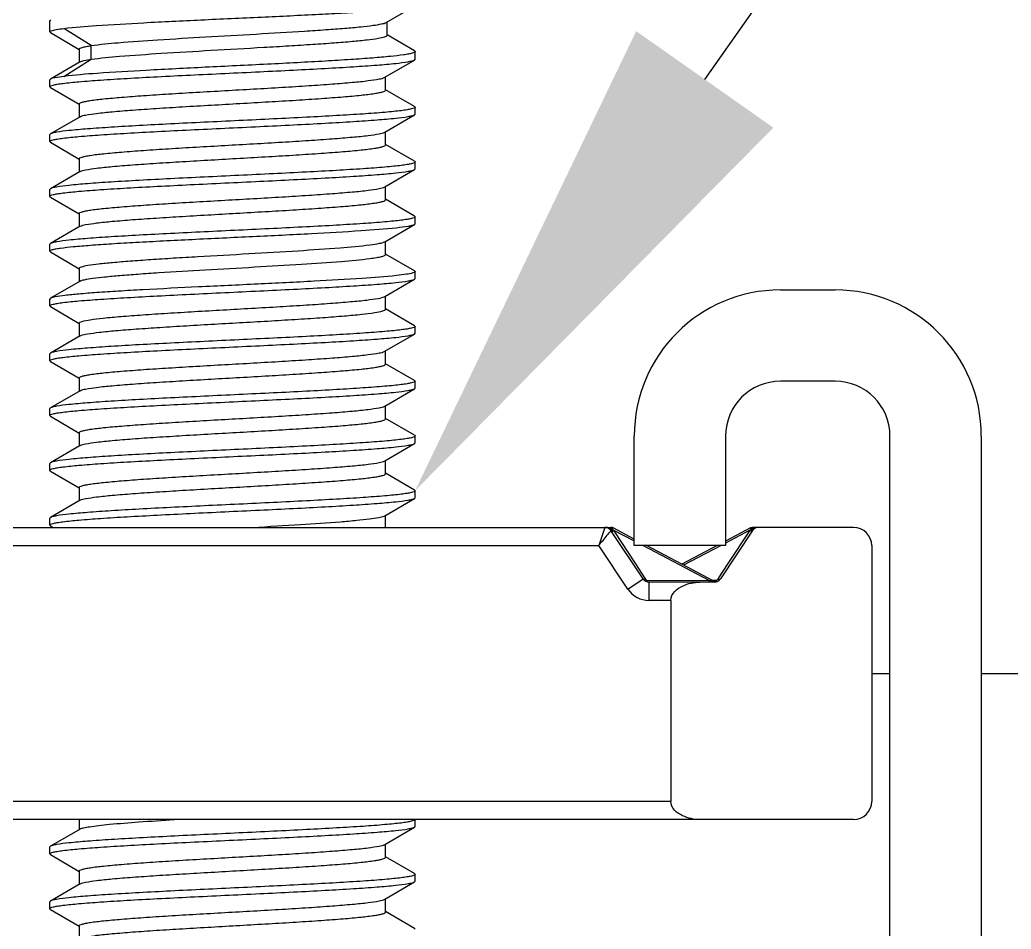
# Model space of a CAD drawing. Extents: x 4995099 to 5303443, y 4627657 to 4889583.
# Drawn here: x 5063978.5 to 5064372.5, y 4752499.3 to 4752860.8 of the extents above; entities that cross this region are included whole.
import ezdxf

# ---------------------------------------------------------------- set-up
doc = ezdxf.new("R2010")
doc.units = 0
doc.header["$LTSCALE"] = 1000
doc.header["$MEASUREMENT"] = 0
doc.layers.get('0').update_dxf_attribs({"color": 4, "linetype": 'CONTINUOUS'})

msp = doc.modelspace()

# ---------------------------------------------------------------- linework, layer by layer
at = {"linetype": 'Continuous'}
for p, q in [((5064124.17, 4752859.73), (5064135.38, 4752866.25)), ((5063990.73, 4752860.78), (5063990.39, 4752860.38)), ((5063990.39, 4752855.97), (5063990.39, 4752860.38)), ((5063990.39, 4752855.97), (5063990.39, 4752860.38)), ((5064124.46, 4752854.62), (5064124.46, 4752859.9)), ((5063990.64, 4752855.68), (5063990.39, 4752855.97)), ((5063990.64, 4752855.68), (5064002.15, 4752848.98)), ((5064006.88, 4752850.53), (5063996.04, 4752857.34)), ((5064135.31, 4752848.5), (5064124.46, 4752854.79)), ((5064006.88, 4752845.08), (5064006.88, 4752850.53)), ((5064002.15, 4752849.15), (5064002.15, 4752843.88)), ((5064135.31, 4752848.5), (5064135.59, 4752848.17)), ((5064135.59, 4752845.08), (5064135.59, 4752848.17)), ((5064135.59, 4752845.08), (5064135.59, 4752848.17)), ((5064135.59, 4752848.17), (5064135.59, 4752848.12)), ((5064002.45, 4752844.05), (5063990.64, 4752837.2)), ((5063996.04, 4752838.29), (5064006.88, 4752845.08)), ((5064123.54, 4752837.92), (5064135.35, 4752844.79)), ((5064135.35, 4752844.79), (5064135.59, 4752845.08)), ((5063990.64, 4752837.2), (5063990.39, 4752836.92)), ((5063990.39, 4752834.19), (5063990.39, 4752836.92)), ((5063990.39, 4752834.19), (5063990.39, 4752836.92)), ((5064123.83, 4752832.82), (5064123.83, 4752838.09)), ((5063990.64, 4752833.9), (5063990.39, 4752834.19)), ((5063990.64, 4752833.9), (5064002.15, 4752827.2)), ((5064135.35, 4752826.31), (5064123.83, 4752832.99)), ((5064002.15, 4752827.37), (5064002.15, 4752822.1)), ((5064123.54, 4752816.14), (5064135.35, 4752823.01)), ((5064135.35, 4752826.31), (5064135.59, 4752826.03)), ((5064135.35, 4752823.01), (5064135.59, 4752823.3)), ((5064135.59, 4752823.3), (5064135.59, 4752826.03)), ((5064135.59, 4752823.3), (5064135.59, 4752826.03)), ((5064135.59, 4752826.03), (5064135.59, 4752825.99)), ((5064002.45, 4752822.27), (5063990.64, 4752815.42)), ((5063990.64, 4752815.42), (5063990.39, 4752815.14)), ((5063990.39, 4752812.41), (5063990.39, 4752815.14)), ((5063990.39, 4752812.41), (5063990.39, 4752815.14)), ((5064123.83, 4752811.04), (5064123.83, 4752816.31)), ((5063990.64, 4752812.12), (5063990.39, 4752812.41)), ((5063990.64, 4752812.12), (5064002.15, 4752805.42)), ((5064135.35, 4752804.53), (5064123.83, 4752811.21)), ((5064002.15, 4752805.59), (5064002.15, 4752800.32)), ((5064135.35, 4752804.53), (5064135.59, 4752804.25)), ((5064135.59, 4752801.52), (5064135.59, 4752804.25)), ((5064135.59, 4752801.52), (5064135.59, 4752804.25)), ((5064135.59, 4752804.25), (5064135.59, 4752804.21)), ((5064002.45, 4752800.49), (5063990.64, 4752793.64)), ((5064123.54, 4752794.36), (5064135.35, 4752801.23)), ((5064135.35, 4752801.23), (5064135.59, 4752801.52)), ((5063990.64, 4752793.64), (5063990.39, 4752793.36)), ((5063990.39, 4752790.63), (5063990.39, 4752793.36)), ((5063990.39, 4752790.63), (5063990.39, 4752793.36)), ((5064123.83, 4752789.26), (5064123.83, 4752794.53)), ((5063990.64, 4752790.34), (5063990.39, 4752790.63)), ((5063990.64, 4752790.34), (5064002.15, 4752783.64)), ((5064135.35, 4752782.75), (5064123.83, 4752789.43)), ((5064002.15, 4752783.81), (5064002.15, 4752778.54)), ((5064123.54, 4752772.58), (5064135.35, 4752779.45)), ((5064135.35, 4752782.75), (5064135.59, 4752782.47)), ((5064135.35, 4752779.45), (5064135.59, 4752779.74)), ((5064135.59, 4752779.74), (5064135.59, 4752782.47)), ((5064135.59, 4752779.74), (5064135.59, 4752782.47)), ((5064135.59, 4752782.47), (5064135.59, 4752782.43)), ((5064002.45, 4752778.71), (5063990.64, 4752771.86)), ((5063990.64, 4752771.86), (5063990.39, 4752771.58)), ((5063990.39, 4752768.85), (5063990.39, 4752771.58)), ((5063990.39, 4752768.85), (5063990.39, 4752771.58)), ((5064123.83, 4752767.48), (5064123.83, 4752772.75)), ((5063990.39, 4752768.85), (5063990.4, 4752768.89)), ((5063990.64, 4752768.56), (5063990.39, 4752768.85)), ((5063990.64, 4752768.56), (5064002.15, 4752761.86)), ((5064135.35, 4752760.97), (5064123.83, 4752767.65)), ((5064002.15, 4752762.03), (5064002.15, 4752756.76)), ((5064135.35, 4752760.97), (5064135.59, 4752760.69)), ((5064135.59, 4752757.96), (5064135.59, 4752760.69)), ((5064135.59, 4752757.96), (5064135.59, 4752760.69)), ((5064002.45, 4752756.93), (5063990.64, 4752750.08)), ((5064123.54, 4752750.8), (5064135.35, 4752757.67)), ((5064135.35, 4752757.67), (5064135.59, 4752757.96)), ((5064280.79, 4752753.42), (5064302.57, 4752753.42)), ((5063990.64, 4752750.08), (5063990.39, 4752749.8)), ((5063990.39, 4752747.07), (5063990.39, 4752749.8)), ((5064123.38, 4752750.72), (5064123.54, 4752750.8)), ((5064123.83, 4752745.7), (5064123.83, 4752750.97)), ((5063990.64, 4752746.78), (5063990.39, 4752747.07)), ((5063990.64, 4752746.78), (5064002.15, 4752740.08)), ((5064135.35, 4752739.19), (5064123.83, 4752745.87)), ((5064002.15, 4752740.25), (5064002.15, 4752734.98)), ((5064135.35, 4752739.19), (5064135.59, 4752738.91)), ((5064135.35, 4752735.89), (5064135.59, 4752736.18)), ((5064135.59, 4752736.18), (5064135.59, 4752738.91)), ((5064135.59, 4752736.18), (5064135.59, 4752738.91)), ((5064135.59, 4752738.91), (5064135.59, 4752738.87)), ((5064002.45, 4752735.15), (5063990.64, 4752728.3)), ((5064002.45, 4752735.15), (5064002.75, 4752735.29)), ((5064123.54, 4752729.02), (5064135.35, 4752735.89)), ((5063990.64, 4752728.3), (5063990.39, 4752728.02)), ((5064123.83, 4752723.92), (5064123.83, 4752729.19)), ((5063990.39, 4752725.29), (5063990.39, 4752728.02)), ((5063990.39, 4752725.29), (5063990.39, 4752728.02)), ((5063990.64, 4752725), (5063990.39, 4752725.29)), ((5063990.64, 4752725), (5064002.15, 4752718.3)), ((5064135.35, 4752717.41), (5064123.83, 4752724.09)), ((5064002.15, 4752718.47), (5064002.15, 4752713.2)), ((5064135.35, 4752717.41), (5064135.59, 4752717.13)), ((5064135.59, 4752714.4), (5064135.59, 4752717.13)), ((5064135.59, 4752714.4), (5064135.59, 4752717.13)), ((5064135.59, 4752717.13), (5064135.59, 4752717.09)), ((5064302.57, 4752717.12), (5064280.79, 4752717.12)), ((5064002.45, 4752713.37), (5063990.64, 4752706.52)), ((5064123.54, 4752707.24), (5064135.35, 4752714.11)), ((5064135.35, 4752714.11), (5064135.59, 4752714.4)), ((5063990.64, 4752706.52), (5063990.39, 4752706.24)), ((5063990.39, 4752703.51), (5063990.39, 4752706.24)), ((5063990.39, 4752703.51), (5063990.39, 4752706.24)), ((5064123.83, 4752702.14), (5064123.83, 4752707.41)), ((5063990.64, 4752703.22), (5063990.39, 4752703.51)), ((5063990.64, 4752703.22), (5064002.15, 4752696.52)), ((5064135.35, 4752695.63), (5064123.83, 4752702.31)), ((5064002.15, 4752696.69), (5064002.15, 4752691.42)), ((5064135.35, 4752695.63), (5064135.59, 4752695.35)), ((5064135.59, 4752692.62), (5064135.59, 4752695.35)), ((5064135.59, 4752692.62), (5064135.59, 4752695.35)), ((5064135.59, 4752695.35), (5064135.59, 4752695.31)), ((5064222.71, 4752651.78), (5064222.71, 4752695.34)), ((5064259.01, 4752695.34), (5064259.01, 4752651.78)), ((5064324.35, 4752216.18), (5064324.35, 4752695.34)), ((5064360.65, 4752695.34), (5064360.65, 4752216.18)), ((5064002.45, 4752691.59), (5063990.64, 4752684.74)), ((5064123.54, 4752685.46), (5064135.35, 4752692.33)), ((5064135.35, 4752692.33), (5064135.59, 4752692.62)), ((5064123.83, 4752680.36), (5064123.83, 4752685.63)), ((5063990.64, 4752684.74), (5063990.39, 4752684.46)), ((5063990.39, 4752681.73), (5063990.39, 4752684.46)), ((5063990.39, 4752681.73), (5063990.39, 4752684.46)), ((5063990.64, 4752681.44), (5063990.39, 4752681.73)), ((5063990.64, 4752681.44), (5064002.15, 4752674.74)), ((5064135.35, 4752673.85), (5064123.83, 4752680.53)), ((5064002.15, 4752674.91), (5064002.15, 4752669.64)), ((5064135.35, 4752673.85), (5064135.59, 4752673.57)), ((5064135.59, 4752670.84), (5064135.59, 4752673.57)), ((5064135.59, 4752670.84), (5064135.59, 4752673.57)), ((5064135.59, 4752673.57), (5064135.59, 4752673.53)), ((5064002.45, 4752669.81), (5063990.64, 4752662.96)), ((5064123.54, 4752663.68), (5064135.35, 4752670.55)), ((5064135.35, 4752670.55), (5064135.59, 4752670.84)), ((5063990.64, 4752662.96), (5063990.39, 4752662.68)), ((5063990.39, 4752659.95), (5063990.39, 4752662.68)), ((5063990.39, 4752659.95), (5063990.39, 4752662.68)), ((5064123.27, 4752663.55), (5064123.54, 4752663.68)), ((5064123.83, 4752659.04), (5064123.83, 4752663.85)), ((5063914.99, 4752659.04), (5064213.32, 4752659.04)), ((5063990.64, 4752659.66), (5063990.39, 4752659.95)), ((5063990.64, 4752659.66), (5063991.7, 4752659.04)), ((5064210.99, 4752659.04), (5064208.66, 4752651.78)), ((5064213.22, 4752658.06), (5064213.12, 4752658.12)), ((5064213.31, 4752658.04), (5064213.22, 4752658.06)), ((5064226.21, 4752638.56), (5064213.41, 4752657.75)), ((5064213.75, 4752657.94), (5064214.18, 4752658.1)), ((5064214.01, 4752658.2), (5064214.35, 4752658.8)), ((5064214.03, 4752658.22), (5064214.11, 4752658.16)), ((5064214.11, 4752658.16), (5064214.18, 4752658.1)), ((5064214.18, 4752658.1), (5064222.71, 4752653.62)), ((5064222.71, 4752654.37), (5064214.34, 4752658.79)), ((5064214.53, 4752657.63), (5064223.15, 4752644.56)), ((5064269.77, 4752657.75), (5064256.97, 4752638.56)), ((5064268.88, 4752658.79), (5064259.01, 4752653.58)), ((5064268.95, 4752658.05), (5064259.01, 4752652.82)), ((5064260.03, 4752644.64), (5064268.65, 4752657.64)), ((5064268.95, 4752658.05), (5064269.18, 4752658.23)), ((5064269.39, 4752657.9), (5064268.95, 4752658.05)), ((5064269.33, 4752658.59), (5064269.21, 4752658.33)), ((5064271.97, 4752659.04), (5064269.89, 4752659.04)), ((5064271.43, 4752659.04), (5064269.94, 4752659.04)), ((5064270.15, 4752658.53), (5064270.94, 4752658.8)), ((5064309.83, 4752659.04), (5064272.18, 4752659.04)), ((5063917.32, 4752651.78), (5064208.66, 4752651.78)), ((5064220.17, 4752634.53), (5064208.66, 4752651.78)), ((5064259.01, 4752651.78), (5064222.71, 4752651.78)), ((5064226.22, 4752651.78), (5064252.4, 4752638.02)), ((5064241.59, 4752644.39), (5064227.6, 4752651.78)), ((5064255.61, 4752651.78), (5064241.59, 4752644.39)), ((5064256.98, 4752651.75), (5064242.29, 4752644.02)), ((5064317.09, 4752651.78), (5064317.09, 4752550.14)), ((5064223.15, 4752644.56), (5064226.84, 4752638.97)), ((5064254.09, 4752637.78), (5064241.59, 4752644.39)), ((5064256.29, 4752639), (5064260.03, 4752644.64)), ((5064220.17, 4752634.53), (5064226.21, 4752638.56)), ((5064226.84, 4752638.97), (5064227.3, 4752638.27)), ((5064227.91, 4752637.95), (5064252.4, 4752638.02)), ((5064252.4, 4752638.02), (5064253.08, 4752637.87)), ((5064253.08, 4752637.87), (5064253.28, 4752637.82)), ((5064253.28, 4752637.82), (5064253.65, 4752637.73)), ((5064253.6, 4752638.04), (5064255.26, 4752638.04)), ((5064253.86, 4752637.53), (5064253.65, 4752637.73)), ((5064255.06, 4752637.62), (5064255.26, 4752638.04)), ((5064255.87, 4752638.36), (5064256.12, 4752638.75)), ((5064256.35, 4752638.3), (5064255.87, 4752638.36)), ((5064256.12, 4752638.75), (5064256.29, 4752639)), ((5064228.62, 4752630), (5064228.62, 4752637.26)), ((5064254.55, 4752637.26), (5064228.62, 4752637.26)), ((5064237.23, 4752630), (5064228.62, 4752630)), ((5064237.23, 4752630), (5064237.23, 4752550.14)), ((5064317.09, 4752600.96), (5064324.35, 4752600.96)), ((5064360.65, 4752600.96), (5065173.77, 4752600.96)), ((5064237.23, 4752550.14), (5063808.89, 4752550.14)), ((5064309.83, 4752542.88), (5063816.15, 4752542.88)), ((5064002.45, 4752539.13), (5063990.64, 4752532.28)), ((5064002.15, 4752542.88), (5064002.15, 4752538.96)), ((5064123.54, 4752533), (5064135.35, 4752539.87)), ((5064135.35, 4752539.87), (5064135.59, 4752540.16)), ((5064135.59, 4752540.16), (5064135.59, 4752542.89)), ((5064135.59, 4752540.16), (5064135.59, 4752542.89)), ((5063990.64, 4752532.28), (5063990.39, 4752532)), ((5063990.39, 4752529.27), (5063990.39, 4752532)), ((5063990.39, 4752529.27), (5063990.39, 4752532)), ((5064123.83, 4752527.9), (5064123.83, 4752533.17)), ((5063990.64, 4752528.98), (5063990.39, 4752529.27)), ((5063990.64, 4752528.98), (5064002.15, 4752522.28)), ((5064135.35, 4752521.39), (5064123.83, 4752528.07)), ((5064002.15, 4752522.45), (5064002.15, 4752517.18)), ((5064135.59, 4752518.38), (5064135.59, 4752521.11)), ((5064135.59, 4752518.38), (5064135.59, 4752521.11)), ((5064135.59, 4752521.11), (5064135.59, 4752521.07)), ((5064002.45, 4752517.35), (5063990.64, 4752510.5)), ((5064123.54, 4752511.22), (5064135.35, 4752518.09)), ((5064135.35, 4752518.09), (5064135.59, 4752518.38)), ((5063990.64, 4752510.5), (5063990.39, 4752510.22)), ((5063990.39, 4752507.49), (5063990.39, 4752510.22)), ((5063990.39, 4752507.49), (5063990.39, 4752510.22)), ((5064123.83, 4752506.12), (5064123.83, 4752511.39)), ((5063990.64, 4752507.2), (5063990.39, 4752507.49)), ((5063990.64, 4752507.2), (5064002.15, 4752500.5)), ((5064135.35, 4752499.61), (5064123.83, 4752506.29)), ((5064002.15, 4752500.67), (5064002.15, 4752495.4)), ((5064135.35, 4752499.61), (5064135.59, 4752499.33))]:
    msp.add_line(p, q, dxfattribs=at)
msp.add_lwpolyline([(5064250.73, 4752837.1), (5065405.81, 4754477.69)])
for centre, radius, start, end in [((5064280.79, 4752695.34), 58.08, 90, 180), ((5064302.57, 4752695.34), 58.08, 0, 90), ((5064280.79, 4752695.34), 21.78, 90, 180), ((5064302.57, 4752695.34), 21.78, 0, 90), ((5064211, 4752652.43), 6.62, 80.5318, 90.0397), ((5064210.99, 4752656.14), 2.9, 33.6901, 90), ((5064211.35, 4752653.83), 5.16, 67.0808, 71.6139), ((5064211.57, 4752654.35), 4.61, 62.2609, 67.0902), ((5064211.72, 4752654.65), 4.27, 61.176, 62.211), ((5064212.36, 4752657.78), 1.7, 32.6852, 34.7374), ((5064211.82, 4752654.83), 4.06, 57.7436, 61.1962), ((5064212.17, 4752657.66), 1.92, 29.1761, 32.7459), ((5064212.36, 4752657.76), 1.71, 24.8124, 29.1852), ((5064212.54, 4752657.84), 1.51, 19.6457, 24.8196), ((5064212.71, 4752657.9), 1.33, 13.0088, 19.662), ((5064210.3, 4752654.85), 5.06, 33.3657, 39.9733), ((5064272.91, 4752654.82), 5.11, 140.7761, 146.4499), ((5064294.92, 4752573.47), 88.59, 106.6154, 106.8895), ((5064270.6, 4752657.82), 1.48, 160.2304, 163.9636), ((5064259.98, 4752690.53), 33.58, 286.6266, 287.6315), ((5064272.18, 4752656.14), 2.9, 90, 146.3099), ((5064309.83, 4752651.78), 7.26, 0, 90), ((5064228.62, 4752640.17), 2.9, 213.6901, 270), ((5064228.06, 4752639.71), 2.18, 242.3724, 264.9827), ((5064253.86, 4752638.61), 0.899, 256.9317, 262.7384), ((5064255.11, 4752639.7), 2.18, 242.1358, 297.4642), ((5064254.55, 4752640.17), 2.9, 270, 326.3099), ((5064253.96, 4752638.33), 1.31, 323.4647, 326.9897), ((5064228.62, 4752640.17), 10.16, 213.6901, 270), ((5064309.83, 4752550.14), 7.26, 270, 0)]:
    msp.add_arc(centre, radius, start, end, dxfattribs=at)
for points, knots in [([(5063996.04, 4752857.34), (5064000.32, 4752857.87), (5064010.89, 4752858.67), (5064029.04, 4752859.74), (5064050.94, 4752860.8), (5064074.16, 4752861.86), (5064093.18, 4752862.76), (5064107.14, 4752863.51), (5064115.96, 4752864.04), (5064123.29, 4752864.58), (5064129, 4752865.06), (5064132.8, 4752865.61), (5064134.81, 4752865.92), (5064135.38, 4752866.25)], [0, 0, 0, 0, 0.092558, 0.227667, 0.390531, 0.563263, 0.72685, 0.799502, 0.863318, 0.916535, 0.9577, 0.985721, 1, 1, 1, 1]), ([(5064006.88, 4752850.53), (5064010.45, 4752851.05), (5064019.29, 4752851.86), (5064034.45, 4752852.94), (5064052.74, 4752854.02), (5064072.17, 4752855.11), (5064088.12, 4752856.05), (5064099.86, 4752856.83), (5064107.32, 4752857.39), (5064113.57, 4752857.95), (5064118.47, 4752858.48), (5064121.84, 4752859.04), (5064123.62, 4752859.41), (5064124.17, 4752859.73)], [0, 0, 0, 0, 0.091917, 0.225875, 0.387382, 0.558899, 0.721827, 0.794479, 0.858578, 0.912404, 0.954539, 0.98392, 1, 1, 1, 1]), ([(5063990.39, 4752855.97), (5063990.39, 4752856.01), (5063990.51, 4752856.27), (5063990.81, 4752856.35), (5063991.03, 4752856.43)], [0, 0, 0, 0, 0.150032, 1, 1, 1, 1]), ([(5063991.03, 4752856.43), (5063991.64, 4752856.65), (5063993.32, 4752856.98), (5063995, 4752857.21), (5063996.04, 4752857.34)], [0, 0, 0, 0, 0.381972, 1, 1, 1, 1]), ([(5064006.88, 4752845.08), (5064010.62, 4752845.63), (5064019.89, 4752846.47), (5064035.79, 4752847.58), (5064054.9, 4752848.7), (5064071.84, 4752849.65), (5064085.29, 4752850.44), (5064094.6, 4752851.03), (5064102.99, 4752851.61), (5064110.21, 4752852.19), (5064116.07, 4752852.76), (5064120.35, 4752853.3), (5064122.97, 4752853.82), (5064124.13, 4752854.21), (5064124.46, 4752854.5), (5064124.46, 4752854.62)], [0, 0, 0, 0, 0.095824, 0.236156, 0.404676, 0.581721, 0.666965, 0.74667, 0.818513, 0.880413, 0.930596, 0.967658, 0.990667, 0.99686, 1, 1, 1, 1]), ([(5064002.15, 4752849.15), (5064002.15, 4752849.3), (5064002.63, 4752849.63), (5064003.5, 4752849.89), (5064005.02, 4752850.24), (5064006.2, 4752850.43), (5064006.88, 4752850.53)], [0, 0, 0, 0, 0.090831, 0.281881, 0.585261, 1, 1, 1, 1]), ([(5064135.59, 4752848.12), (5064135.55, 4752847.97), (5064135.1, 4752847.7), (5064134.25, 4752847.43), (5064132.84, 4752847.12), (5064130.01, 4752846.67), (5064125.25, 4752846.14), (5064118.23, 4752845.54), (5064109.6, 4752844.93), (5064099.62, 4752844.32), (5064088.57, 4752843.71), (5064072.65, 4752842.9), (5064052.64, 4752841.92), (5064030.1, 4752840.79), (5064011.37, 4752839.67), (5064000.45, 4752838.84), (5063996.04, 4752838.29)], [0, 0, 0, 0, 0.0033, 0.009857, 0.019984, 0.033682, 0.071486, 0.122281, 0.18463, 0.256736, 0.336512, 0.421646, 0.598027, 0.76553, 0.904858, 1, 1, 1, 1]), ([(5063990.39, 4752834.19), (5063990.39, 4752834.34), (5063990.94, 4752834.66), (5063991.88, 4752834.9), (5063993.58, 4752835.24), (5063996.98, 4752835.7), (5064002.75, 4752836.27), (5064011.24, 4752836.9), (5064021.63, 4752837.55), (5064033.52, 4752838.19), (5064046.48, 4752838.84), (5064060.05, 4752839.49), (5064073.72, 4752840.14), (5064087, 4752840.79), (5064099.41, 4752841.44), (5064110.49, 4752842.09), (5064119.84, 4752842.72), (5064127.11, 4752843.36), (5064131.77, 4752843.89), (5064134.24, 4752844.39), (5064135.07, 4752844.63), (5064135.35, 4752844.79)], [0, 0, 0, 0, 0.00322, 0.0104, 0.021911, 0.037725, 0.081756, 0.140993, 0.213313, 0.296099, 0.38634, 0.48076, 0.575929, 0.668382, 0.754759, 0.831923, 0.897075, 0.947869, 0.982512, 0.993416, 1, 1, 1, 1]), ([(5064002.45, 4752844.05), (5064002.92, 4752844.32), (5064004.44, 4752844.67), (5064005.92, 4752844.94), (5064006.88, 4752845.08)], [0, 0, 0, 0, 0.360548, 1, 1, 1, 1]), ([(5063996.04, 4752838.29), (5063994.84, 4752838.14), (5063993.05, 4752837.86), (5063991.19, 4752837.52), (5063990.64, 4752837.2)], [0, 0, 0, 0, 0.654168, 1, 1, 1, 1]), ([(5064002.15, 4752827.37), (5064002.15, 4752827.51), (5064002.58, 4752827.83), (5064003.4, 4752828.08), (5064004.79, 4752828.42), (5064007.62, 4752828.88), (5064012.4, 4752829.44), (5064019.46, 4752830.07), (5064028.08, 4752830.71), (5064037.96, 4752831.36), (5064048.75, 4752832), (5064063.79, 4752832.86), (5064078.71, 4752833.7), (5064092.95, 4752834.59), (5064102.27, 4752835.23), (5064110.16, 4752835.88), (5064116.38, 4752836.47), (5064120.62, 4752837.13), (5064122.87, 4752837.53), (5064123.54, 4752837.92)], [0, 0, 0, 0, 0.003516, 0.010771, 0.022251, 0.037963, 0.081622, 0.14032, 0.211989, 0.294071, 0.383621, 0.477423, 0.664258, 0.750574, 0.827953, 0.893625, 0.945254, 0.981055, 1, 1, 1, 1]), ([(5064002.45, 4752822.27), (5064003.12, 4752822.65), (5064005.37, 4752823.06), (5064009.61, 4752823.72), (5064015.84, 4752824.31), (5064023.73, 4752824.96), (5064033.05, 4752825.6), (5064047.29, 4752826.48), (5064062.2, 4752827.32), (5064077.25, 4752828.19), (5064088.03, 4752828.83), (5064097.91, 4752829.48), (5064106.53, 4752830.12), (5064113.58, 4752830.74), (5064118.37, 4752831.31), (5064121.2, 4752831.77), (5064122.59, 4752832.1), (5064123.41, 4752832.35), (5064123.83, 4752832.67), (5064123.83, 4752832.82)], [0, 0, 0, 0, 0.018976, 0.054803, 0.106452, 0.172137, 0.249523, 0.33584, 0.522662, 0.616451, 0.705987, 0.788054, 0.859709, 0.918395, 0.962045, 0.977755, 0.98923, 0.996486, 1, 1, 1, 1]), ([(5063990.39, 4752812.41), (5063990.39, 4752812.56), (5063990.94, 4752812.88), (5063991.88, 4752813.12), (5063993.58, 4752813.46), (5063996.98, 4752813.92), (5064002.75, 4752814.49), (5064011.24, 4752815.12), (5064021.63, 4752815.77), (5064033.52, 4752816.41), (5064046.48, 4752817.06), (5064060.05, 4752817.71), (5064073.72, 4752818.36), (5064087, 4752819.01), (5064099.41, 4752819.66), (5064110.49, 4752820.31), (5064119.84, 4752820.94), (5064127.11, 4752821.58), (5064131.77, 4752822.11), (5064134.24, 4752822.61), (5064135.07, 4752822.85), (5064135.35, 4752823.01)], [0, 0, 0, 0, 0.00322, 0.0104, 0.021911, 0.037726, 0.081758, 0.140994, 0.213314, 0.296099, 0.38634, 0.48076, 0.575927, 0.668379, 0.754757, 0.831923, 0.897075, 0.947869, 0.982512, 0.993416, 1, 1, 1, 1]), ([(5064135.59, 4752825.99), (5064135.55, 4752825.82), (5064134.96, 4752825.55), (5064133.95, 4752825.27), (5064132.21, 4752824.95), (5064129.89, 4752824.63), (5064126.95, 4752824.31), (5064121.92, 4752823.84), (5064114.34, 4752823.28), (5064103.93, 4752822.64), (5064092.03, 4752822), (5064079.09, 4752821.35), (5064065.56, 4752820.7), (5064051.94, 4752820.05), (5064038.72, 4752819.41), (5064026.38, 4752818.76), (5064015.36, 4752818.12), (5064006.06, 4752817.48), (5063998.83, 4752816.85), (5063994.2, 4752816.32), (5063991.74, 4752815.82), (5063990.92, 4752815.58), (5063990.64, 4752815.42)], [0, 0, 0, 0, 0.003588, 0.01121, 0.023135, 0.039326, 0.059664, 0.083976, 0.143635, 0.216182, 0.29901, 0.389133, 0.483302, 0.578116, 0.670151, 0.75609, 0.832833, 0.897615, 0.948118, 0.982576, 0.993432, 1, 1, 1, 1]), ([(5064002.15, 4752805.59), (5064002.15, 4752805.73), (5064002.58, 4752806.05), (5064003.4, 4752806.3), (5064004.79, 4752806.64), (5064007.62, 4752807.1), (5064012.4, 4752807.66), (5064019.46, 4752808.29), (5064028.08, 4752808.93), (5064037.96, 4752809.58), (5064048.75, 4752810.22), (5064063.79, 4752811.08), (5064078.71, 4752811.92), (5064092.95, 4752812.81), (5064102.27, 4752813.45), (5064110.16, 4752814.1), (5064116.38, 4752814.69), (5064120.62, 4752815.35), (5064122.87, 4752815.75), (5064123.54, 4752816.14)], [0, 0, 0, 0, 0.003515, 0.010772, 0.02225, 0.037963, 0.081622, 0.14032, 0.21199, 0.294071, 0.383622, 0.477423, 0.664258, 0.750574, 0.827954, 0.893625, 0.945254, 0.981055, 1, 1, 1, 1]), ([(5064002.45, 4752800.49), (5064003.12, 4752800.87), (5064005.37, 4752801.28), (5064009.61, 4752801.94), (5064015.84, 4752802.53), (5064023.73, 4752803.18), (5064033.05, 4752803.82), (5064047.29, 4752804.7), (5064062.2, 4752805.54), (5064077.25, 4752806.41), (5064088.03, 4752807.05), (5064097.91, 4752807.7), (5064106.53, 4752808.34), (5064113.58, 4752808.97), (5064118.37, 4752809.53), (5064121.2, 4752809.99), (5064122.59, 4752810.32), (5064123.41, 4752810.57), (5064123.83, 4752810.89), (5064123.83, 4752811.04)], [0, 0, 0, 0, 0.018976, 0.054803, 0.106452, 0.172137, 0.249523, 0.335841, 0.522662, 0.616452, 0.705988, 0.788055, 0.85971, 0.918396, 0.962045, 0.977753, 0.989231, 0.996484, 1, 1, 1, 1]), ([(5064135.59, 4752804.21), (5064135.55, 4752804.04), (5064134.96, 4752803.77), (5064133.95, 4752803.49), (5064132.21, 4752803.17), (5064129.89, 4752802.85), (5064126.95, 4752802.53), (5064121.92, 4752802.06), (5064114.34, 4752801.5), (5064103.93, 4752800.86), (5064092.03, 4752800.22), (5064079.09, 4752799.57), (5064065.56, 4752798.92), (5064051.94, 4752798.27), (5064038.72, 4752797.63), (5064026.38, 4752796.98), (5064015.36, 4752796.34), (5064006.06, 4752795.7), (5063998.83, 4752795.07), (5063994.2, 4752794.54), (5063991.74, 4752794.04), (5063990.92, 4752793.8), (5063990.64, 4752793.64)], [0, 0, 0, 0, 0.003588, 0.011209, 0.023134, 0.039324, 0.059662, 0.083974, 0.143632, 0.21618, 0.299009, 0.389132, 0.4833, 0.578113, 0.670149, 0.756088, 0.83283, 0.897612, 0.948116, 0.982575, 0.993432, 1, 1, 1, 1]), ([(5063990.39, 4752790.63), (5063990.39, 4752790.78), (5063990.94, 4752791.1), (5063991.88, 4752791.34), (5063993.58, 4752791.68), (5063996.98, 4752792.14), (5064002.75, 4752792.71), (5064011.24, 4752793.34), (5064021.63, 4752793.99), (5064033.52, 4752794.63), (5064046.48, 4752795.28), (5064060.04, 4752795.93), (5064073.72, 4752796.58), (5064087, 4752797.23), (5064099.41, 4752797.88), (5064110.49, 4752798.53), (5064119.84, 4752799.16), (5064127.11, 4752799.8), (5064131.77, 4752800.33), (5064134.24, 4752800.83), (5064135.07, 4752801.07), (5064135.35, 4752801.23)], [0, 0, 0, 0, 0.00322, 0.0104, 0.021911, 0.037726, 0.081758, 0.140994, 0.213312, 0.296095, 0.386336, 0.480757, 0.575924, 0.668376, 0.754755, 0.831922, 0.897076, 0.94787, 0.982512, 0.993416, 1, 1, 1, 1]), ([(5064002.15, 4752783.81), (5064002.15, 4752783.95), (5064002.58, 4752784.27), (5064003.4, 4752784.52), (5064004.79, 4752784.86), (5064007.62, 4752785.32), (5064012.4, 4752785.88), (5064019.46, 4752786.51), (5064028.08, 4752787.15), (5064037.96, 4752787.8), (5064048.75, 4752788.44), (5064063.79, 4752789.3), (5064078.71, 4752790.14), (5064092.95, 4752791.03), (5064102.27, 4752791.67), (5064110.16, 4752792.32), (5064116.38, 4752792.91), (5064120.62, 4752793.57), (5064122.87, 4752793.97), (5064123.54, 4752794.36)], [0, 0, 0, 0, 0.003515, 0.010772, 0.02225, 0.037963, 0.081622, 0.14032, 0.21199, 0.294071, 0.383622, 0.477423, 0.664258, 0.750575, 0.827954, 0.893625, 0.945255, 0.981055, 1, 1, 1, 1]), ([(5064002.45, 4752778.71), (5064003.12, 4752779.09), (5064005.37, 4752779.5), (5064009.61, 4752780.16), (5064015.84, 4752780.75), (5064023.73, 4752781.4), (5064033.05, 4752782.04), (5064047.29, 4752782.92), (5064062.2, 4752783.76), (5064077.25, 4752784.63), (5064088.03, 4752785.27), (5064097.91, 4752785.92), (5064106.53, 4752786.56), (5064113.58, 4752787.19), (5064118.37, 4752787.75), (5064121.2, 4752788.21), (5064122.59, 4752788.54), (5064123.4, 4752788.79), (5064123.83, 4752789.11), (5064123.83, 4752789.26)], [0, 0, 0, 0, 0.018976, 0.054802, 0.106452, 0.172137, 0.249523, 0.33584, 0.522662, 0.616451, 0.705987, 0.788054, 0.85971, 0.918396, 0.962045, 0.977753, 0.989231, 0.996484, 1, 1, 1, 1]), ([(5064135.59, 4752782.43), (5064135.55, 4752782.26), (5064134.96, 4752781.99), (5064133.95, 4752781.71), (5064132.21, 4752781.39), (5064129.89, 4752781.07), (5064126.95, 4752780.75), (5064121.92, 4752780.28), (5064114.34, 4752779.72), (5064103.93, 4752779.08), (5064092.03, 4752778.44), (5064079.09, 4752777.79), (5064065.56, 4752777.14), (5064051.94, 4752776.49), (5064038.72, 4752775.85), (5064026.38, 4752775.2), (5064015.36, 4752774.56), (5064006.06, 4752773.92), (5063998.83, 4752773.29), (5063994.2, 4752772.76), (5063991.74, 4752772.26), (5063990.92, 4752772.02), (5063990.64, 4752771.86)], [0, 0, 0, 0, 0.003588, 0.011208, 0.023133, 0.039323, 0.05966, 0.083972, 0.14363, 0.21618, 0.29901, 0.389134, 0.483301, 0.578116, 0.670152, 0.75609, 0.832831, 0.897611, 0.948116, 0.982575, 0.993432, 1, 1, 1, 1]), ([(5064128.22, 4752778.16), (5064129.82, 4752778.34), (5064131.92, 4752778.58), (5064134.29, 4752779.06), (5064135.08, 4752779.3), (5064135.35, 4752779.45)], [0, 0, 0, 0, 0.663188, 0.872597, 1, 1, 1, 1]), ([(5063990.4, 4752768.89), (5063990.43, 4752769.03), (5063990.87, 4752769.27), (5063991.68, 4752769.52), (5063993.03, 4752769.8), (5063995.74, 4752770.21), (5064000.31, 4752770.71), (5064007.06, 4752771.26), (5064015.37, 4752771.83), (5064025.01, 4752772.39), (5064035.71, 4752772.96), (5064051.21, 4752773.74), (5064070.86, 4752774.66), (5064093.23, 4752775.75), (5064112.26, 4752776.84), (5064123.54, 4752777.65), (5064128.22, 4752778.16)], [0, 0, 0, 0, 0.003125, 0.009451, 0.019259, 0.032549, 0.069278, 0.118709, 0.179497, 0.249964, 0.328153, 0.411892, 0.586609, 0.754787, 0.897843, 1, 1, 1, 1]), ([(5064117.65, 4752771.35), (5064118.95, 4752771.51), (5064120.91, 4752771.84), (5064122.93, 4752772.23), (5064123.54, 4752772.58)], [0, 0, 0, 0, 0.650272, 1, 1, 1, 1]), ([(5064002.15, 4752762.03), (5064002.15, 4752762.15), (5064002.47, 4752762.43), (5064003.58, 4752762.82), (5064006.09, 4752763.33), (5064010.2, 4752763.86), (5064015.82, 4752764.42), (5064022.75, 4752764.98), (5064030.82, 4752765.55), (5064039.79, 4752766.13), (5064052.81, 4752766.9), (5064069.34, 4752767.83), (5064088.18, 4752768.93), (5064104.21, 4752770.01), (5064113.71, 4752770.83), (5064117.65, 4752771.35)], [0, 0, 0, 0, 0.003115, 0.009182, 0.031659, 0.067841, 0.116843, 0.177337, 0.247648, 0.325812, 0.409643, 0.584814, 0.753648, 0.897352, 1, 1, 1, 1]), ([(5064002.45, 4752756.93), (5064002.98, 4752757.23), (5064004.7, 4752757.61), (5064007.95, 4752758.15), (5064012.67, 4752758.67), (5064018.68, 4752759.22), (5064025.85, 4752759.77), (5064037.15, 4752760.53), (5064052.58, 4752761.44), (5064071.51, 4752762.51), (5064089.55, 4752763.57), (5064104.83, 4752764.62), (5064113.89, 4752765.41), (5064117.65, 4752765.9)], [0, 0, 0, 0, 0.015918, 0.044768, 0.086031, 0.138698, 0.201427, 0.272595, 0.432694, 0.602452, 0.764307, 0.901529, 1, 1, 1, 1]), ([(5064117.65, 4752765.9), (5064118.55, 4752766.02), (5064120.08, 4752766.23), (5064122.07, 4752766.63), (5064123.18, 4752766.92), (5064123.83, 4752767.29), (5064123.83, 4752767.48)], [0, 0, 0, 0, 0.417669, 0.72318, 0.914162, 1, 1, 1, 1]), ([(5064134.76, 4752760.16), (5064133.96, 4752759.91), (5064131.77, 4752759.53), (5064129.58, 4752759.26), (5064128.22, 4752759.11)], [0, 0, 0, 0, 0.381874, 1, 1, 1, 1]), ([(5064135.59, 4752760.69), (5064135.59, 4752760.64), (5064135.42, 4752760.32), (5064135.04, 4752760.25), (5064134.76, 4752760.16)], [0, 0, 0, 0, 0.139134, 1, 1, 1, 1]), ([(5063990.39, 4752747.07), (5063990.39, 4752747.22), (5063990.94, 4752747.54), (5063991.88, 4752747.78), (5063993.58, 4752748.12), (5063996.98, 4752748.58), (5064002.75, 4752749.15), (5064011.24, 4752749.78), (5064021.63, 4752750.43), (5064033.52, 4752751.07), (5064046.48, 4752751.72), (5064060.04, 4752752.37), (5064073.72, 4752753.02), (5064087, 4752753.67), (5064099.41, 4752754.32), (5064110.49, 4752754.97), (5064119.84, 4752755.6), (5064127.11, 4752756.24), (5064131.77, 4752756.77), (5064134.24, 4752757.27), (5064135.07, 4752757.51), (5064135.35, 4752757.67)], [0, 0, 0, 0, 0.00322, 0.0104, 0.02191, 0.037724, 0.081755, 0.140991, 0.213309, 0.296091, 0.386332, 0.480756, 0.575929, 0.668382, 0.75476, 0.831926, 0.89708, 0.947873, 0.982513, 0.993416, 1, 1, 1, 1]), ([(5064128.22, 4752759.11), (5064123.69, 4752758.62), (5064112.8, 4752757.82), (5064094.42, 4752756.76), (5064072.74, 4752755.7), (5064050.03, 4752754.63), (5064031.56, 4752753.71), (5064018.06, 4752752.94), (5064009.54, 4752752.39), (5064002.44, 4752751.83), (5063996.92, 4752751.33), (5063993.19, 4752750.76), (5063991.22, 4752750.42), (5063990.64, 4752750.08)], [0, 0, 0, 0, 0.099084, 0.237374, 0.400417, 0.571145, 0.731654, 0.802733, 0.865141, 0.917241, 0.957682, 0.985448, 1, 1, 1, 1]), ([(5064002.15, 4752740.25), (5064002.15, 4752740.39), (5064002.57, 4752740.71), (5064003.95, 4752741.14), (5064007.11, 4752741.71), (5064012.23, 4752742.3), (5064019.21, 4752742.93), (5064027.71, 4752743.56), (5064037.47, 4752744.2), (5064048.13, 4752744.85), (5064063.05, 4752745.7), (5064077.88, 4752746.54), (5064092.09, 4752747.41), (5064101.44, 4752748.05), (5064109.43, 4752748.69), (5064115.79, 4752749.29), (5064120.24, 4752749.93), (5064122.61, 4752750.36), (5064123.38, 4752750.72)], [0, 0, 0, 0, 0.003482, 0.010642, 0.037446, 0.080513, 0.138446, 0.209238, 0.290402, 0.379073, 0.472115, 0.658103, 0.744468, 0.822278, 0.888788, 0.94167, 0.979112, 1, 1, 1, 1]), ([(5064002.75, 4752735.29), (5064003.59, 4752735.63), (5064006.06, 4752736.07), (5064010.66, 4752736.7), (5064017.12, 4752737.31), (5064025.17, 4752737.94), (5064034.55, 4752738.57), (5064048.73, 4752739.45), (5064063.49, 4752740.28), (5064078.32, 4752741.13), (5064088.89, 4752741.77), (5064098.56, 4752742.4), (5064106.97, 4752743.03), (5064113.87, 4752743.66), (5064118.93, 4752744.25), (5064122.05, 4752744.82), (5064123.42, 4752745.24), (5064123.83, 4752745.56), (5064123.83, 4752745.7)], [0, 0, 0, 0, 0.022346, 0.06101, 0.114819, 0.181948, 0.260071, 0.346467, 0.531818, 0.624293, 0.712309, 0.792791, 0.862932, 0.920298, 0.962926, 0.989453, 0.996544, 1, 1, 1, 1]), ([(5064135.59, 4752738.87), (5064135.55, 4752738.7), (5064134.96, 4752738.43), (5064133.95, 4752738.15), (5064132.21, 4752737.83), (5064129.9, 4752737.51), (5064126.95, 4752737.19), (5064121.92, 4752736.72), (5064114.34, 4752736.16), (5064103.93, 4752735.52), (5064092.03, 4752734.88), (5064079.09, 4752734.23), (5064065.56, 4752733.58), (5064051.94, 4752732.93), (5064038.72, 4752732.29), (5064026.38, 4752731.64), (5064015.36, 4752731), (5064006.06, 4752730.36), (5063998.83, 4752729.73), (5063994.2, 4752729.2), (5063991.74, 4752728.7), (5063990.92, 4752728.46), (5063990.64, 4752728.3)], [0, 0, 0, 0, 0.003586, 0.011204, 0.023126, 0.039313, 0.059647, 0.083957, 0.143613, 0.216161, 0.298989, 0.389113, 0.483287, 0.578107, 0.670147, 0.756086, 0.832829, 0.897612, 0.948117, 0.982576, 0.993432, 1, 1, 1, 1]), ([(5063990.39, 4752725.29), (5063990.39, 4752725.44), (5063990.94, 4752725.76), (5063991.88, 4752726), (5063993.58, 4752726.34), (5063996.98, 4752726.8), (5064002.75, 4752727.37), (5064011.24, 4752728), (5064021.63, 4752728.65), (5064033.52, 4752729.29), (5064046.48, 4752729.94), (5064060.05, 4752730.59), (5064073.72, 4752731.24), (5064087, 4752731.89), (5064099.41, 4752732.54), (5064110.49, 4752733.19), (5064119.84, 4752733.82), (5064127.11, 4752734.46), (5064131.77, 4752734.99), (5064134.24, 4752735.49), (5064135.07, 4752735.73), (5064135.35, 4752735.89)], [0, 0, 0, 0, 0.00322, 0.0104, 0.02191, 0.037724, 0.081754, 0.14099, 0.21331, 0.296094, 0.386335, 0.48076, 0.575932, 0.668386, 0.754762, 0.831926, 0.897079, 0.947872, 0.982513, 0.993416, 1, 1, 1, 1]), ([(5064002.15, 4752718.47), (5064002.15, 4752718.61), (5064002.58, 4752718.93), (5064003.4, 4752719.18), (5064004.79, 4752719.52), (5064007.62, 4752719.98), (5064012.4, 4752720.54), (5064019.46, 4752721.17), (5064028.08, 4752721.81), (5064037.96, 4752722.46), (5064048.75, 4752723.1), (5064063.79, 4752723.96), (5064078.71, 4752724.8), (5064092.95, 4752725.69), (5064102.27, 4752726.33), (5064110.16, 4752726.98), (5064116.38, 4752727.57), (5064120.62, 4752728.23), (5064122.87, 4752728.63), (5064123.54, 4752729.02)], [0, 0, 0, 0, 0.003515, 0.010772, 0.02225, 0.037963, 0.081623, 0.14032, 0.21199, 0.294071, 0.383622, 0.477423, 0.664258, 0.750574, 0.827954, 0.893625, 0.945254, 0.981055, 1, 1, 1, 1]), ([(5064002.45, 4752713.37), (5064003.12, 4752713.75), (5064005.37, 4752714.16), (5064009.61, 4752714.82), (5064015.84, 4752715.41), (5064023.73, 4752716.06), (5064033.05, 4752716.7), (5064047.29, 4752717.58), (5064062.2, 4752718.42), (5064077.25, 4752719.29), (5064088.03, 4752719.93), (5064097.91, 4752720.58), (5064106.53, 4752721.22), (5064113.58, 4752721.85), (5064118.37, 4752722.41), (5064121.2, 4752722.87), (5064122.59, 4752723.2), (5064123.41, 4752723.45), (5064123.83, 4752723.77), (5064123.83, 4752723.92)], [0, 0, 0, 0, 0.018976, 0.054803, 0.106452, 0.172137, 0.249523, 0.33584, 0.522662, 0.616452, 0.705988, 0.788055, 0.85971, 0.918396, 0.962046, 0.977753, 0.989231, 0.996484, 1, 1, 1, 1]), ([(5064135.59, 4752717.09), (5064135.55, 4752716.92), (5064134.96, 4752716.65), (5064133.95, 4752716.37), (5064132.21, 4752716.05), (5064129.9, 4752715.73), (5064126.96, 4752715.41), (5064121.92, 4752714.94), (5064114.34, 4752714.38), (5064103.93, 4752713.74), (5064092.04, 4752713.1), (5064079.09, 4752712.45), (5064065.56, 4752711.8), (5064051.94, 4752711.15), (5064038.72, 4752710.51), (5064026.38, 4752709.86), (5064015.36, 4752709.22), (5064006.06, 4752708.58), (5063998.83, 4752707.95), (5063994.2, 4752707.42), (5063991.74, 4752706.92), (5063990.92, 4752706.68), (5063990.64, 4752706.52)], [0, 0, 0, 0, 0.003585, 0.011201, 0.023122, 0.039308, 0.059642, 0.083951, 0.143606, 0.216151, 0.298977, 0.389102, 0.483275, 0.578097, 0.670138, 0.75608, 0.832826, 0.897611, 0.948117, 0.982576, 0.993432, 1, 1, 1, 1]), ([(5063990.39, 4752703.51), (5063990.39, 4752703.66), (5063990.94, 4752703.98), (5063991.88, 4752704.22), (5063993.58, 4752704.56), (5063996.98, 4752705.02), (5064002.75, 4752705.59), (5064011.24, 4752706.22), (5064021.63, 4752706.87), (5064033.52, 4752707.51), (5064046.48, 4752708.16), (5064060.05, 4752708.81), (5064073.72, 4752709.46), (5064087, 4752710.11), (5064099.41, 4752710.76), (5064110.49, 4752711.41), (5064119.84, 4752712.04), (5064127.11, 4752712.68), (5064131.77, 4752713.21), (5064134.24, 4752713.71), (5064135.07, 4752713.95), (5064135.35, 4752714.11)], [0, 0, 0, 0, 0.00322, 0.0104, 0.02191, 0.037725, 0.081755, 0.140991, 0.213311, 0.296097, 0.386338, 0.48076, 0.575931, 0.668384, 0.754761, 0.831924, 0.897077, 0.94787, 0.982513, 0.993416, 1, 1, 1, 1]), ([(5064002.15, 4752696.69), (5064002.15, 4752696.83), (5064002.58, 4752697.15), (5064003.4, 4752697.4), (5064004.79, 4752697.74), (5064007.62, 4752698.2), (5064012.4, 4752698.76), (5064019.46, 4752699.39), (5064028.08, 4752700.03), (5064037.96, 4752700.68), (5064048.75, 4752701.32), (5064063.79, 4752702.18), (5064078.71, 4752703.02), (5064092.95, 4752703.91), (5064102.27, 4752704.55), (5064110.16, 4752705.2), (5064116.38, 4752705.79), (5064120.62, 4752706.45), (5064122.87, 4752706.85), (5064123.54, 4752707.24)], [0, 0, 0, 0, 0.003516, 0.010771, 0.022251, 0.037963, 0.081622, 0.14032, 0.21199, 0.294071, 0.383622, 0.477423, 0.664258, 0.750575, 0.827954, 0.893625, 0.945255, 0.981055, 1, 1, 1, 1]), ([(5064002.45, 4752691.59), (5064003.12, 4752691.97), (5064005.37, 4752692.38), (5064009.61, 4752693.04), (5064015.84, 4752693.63), (5064023.73, 4752694.28), (5064033.05, 4752694.92), (5064047.29, 4752695.8), (5064062.2, 4752696.64), (5064077.25, 4752697.51), (5064088.03, 4752698.15), (5064097.91, 4752698.8), (5064106.53, 4752699.44), (5064113.58, 4752700.07), (5064118.37, 4752700.63), (5064121.2, 4752701.09), (5064122.59, 4752701.42), (5064123.4, 4752701.67), (5064123.83, 4752701.99), (5064123.83, 4752702.14)], [0, 0, 0, 0, 0.018976, 0.054802, 0.106452, 0.172137, 0.249523, 0.33584, 0.522661, 0.616451, 0.705987, 0.788054, 0.85971, 0.918396, 0.962045, 0.977753, 0.989231, 0.996484, 1, 1, 1, 1]), ([(5064135.59, 4752695.31), (5064135.55, 4752695.14), (5064134.96, 4752694.87), (5064133.95, 4752694.59), (5064132.21, 4752694.27), (5064129.9, 4752693.95), (5064126.95, 4752693.63), (5064121.92, 4752693.16), (5064114.34, 4752692.6), (5064103.93, 4752691.96), (5064092.04, 4752691.32), (5064079.09, 4752690.67), (5064065.56, 4752690.02), (5064051.94, 4752689.37), (5064038.72, 4752688.73), (5064026.38, 4752688.08), (5064015.36, 4752687.44), (5064006.06, 4752686.8), (5063998.83, 4752686.17), (5063994.2, 4752685.64), (5063991.74, 4752685.14), (5063990.92, 4752684.9), (5063990.64, 4752684.74)], [0, 0, 0, 0, 0.003585, 0.011203, 0.023125, 0.039313, 0.059647, 0.083957, 0.143613, 0.216157, 0.298984, 0.389108, 0.48328, 0.578099, 0.670138, 0.756081, 0.832827, 0.897612, 0.948117, 0.982575, 0.993432, 1, 1, 1, 1]), ([(5063990.39, 4752681.73), (5063990.39, 4752681.88), (5063990.94, 4752682.2), (5063991.88, 4752682.44), (5063993.58, 4752682.78), (5063996.98, 4752683.24), (5064002.75, 4752683.81), (5064011.24, 4752684.44), (5064021.63, 4752685.09), (5064033.52, 4752685.73), (5064046.48, 4752686.38), (5064060.05, 4752687.03), (5064073.72, 4752687.68), (5064087, 4752688.33), (5064099.41, 4752688.98), (5064110.49, 4752689.63), (5064119.84, 4752690.26), (5064127.11, 4752690.9), (5064131.77, 4752691.43), (5064134.24, 4752691.93), (5064135.07, 4752692.17), (5064135.35, 4752692.33)], [0, 0, 0, 0, 0.00322, 0.0104, 0.021911, 0.037726, 0.081758, 0.140994, 0.213315, 0.2961, 0.386342, 0.480761, 0.575929, 0.668381, 0.754759, 0.831923, 0.897075, 0.947869, 0.982512, 0.993416, 1, 1, 1, 1]), ([(5064002.15, 4752674.91), (5064002.15, 4752675.05), (5064002.58, 4752675.37), (5064003.4, 4752675.62), (5064004.79, 4752675.96), (5064007.62, 4752676.42), (5064012.4, 4752676.98), (5064019.46, 4752677.61), (5064028.08, 4752678.25), (5064037.96, 4752678.9), (5064048.75, 4752679.54), (5064063.79, 4752680.4), (5064078.71, 4752681.24), (5064092.95, 4752682.13), (5064102.27, 4752682.77), (5064110.16, 4752683.42), (5064116.38, 4752684.01), (5064120.62, 4752684.67), (5064122.87, 4752685.07), (5064123.54, 4752685.46)], [0, 0, 0, 0, 0.003517, 0.010771, 0.022252, 0.037962, 0.081622, 0.14032, 0.211989, 0.294071, 0.383621, 0.477423, 0.664258, 0.750574, 0.827954, 0.893625, 0.945254, 0.981055, 1, 1, 1, 1]), ([(5064002.45, 4752669.81), (5064003.12, 4752670.19), (5064005.37, 4752670.6), (5064009.61, 4752671.26), (5064015.84, 4752671.85), (5064023.73, 4752672.5), (5064033.05, 4752673.14), (5064047.29, 4752674.02), (5064062.2, 4752674.86), (5064077.25, 4752675.73), (5064088.03, 4752676.37), (5064097.91, 4752677.02), (5064106.53, 4752677.66), (5064113.58, 4752678.28), (5064118.37, 4752678.85), (5064121.2, 4752679.31), (5064122.59, 4752679.64), (5064123.41, 4752679.89), (5064123.83, 4752680.21), (5064123.83, 4752680.36)], [0, 0, 0, 0, 0.018976, 0.054803, 0.106452, 0.172137, 0.249523, 0.33584, 0.522661, 0.616451, 0.705987, 0.788054, 0.859709, 0.918395, 0.962045, 0.977755, 0.98923, 0.996486, 1, 1, 1, 1]), ([(5064135.59, 4752673.53), (5064135.55, 4752673.36), (5064134.96, 4752673.09), (5064133.95, 4752672.81), (5064132.21, 4752672.49), (5064129.89, 4752672.17), (5064126.95, 4752671.85), (5064121.92, 4752671.38), (5064114.34, 4752670.82), (5064103.93, 4752670.18), (5064092.03, 4752669.54), (5064079.09, 4752668.89), (5064065.56, 4752668.24), (5064051.94, 4752667.59), (5064038.72, 4752666.95), (5064026.38, 4752666.3), (5064015.36, 4752665.66), (5064006.06, 4752665.02), (5063998.83, 4752664.39), (5063994.2, 4752663.86), (5063991.74, 4752663.36), (5063990.92, 4752663.12), (5063990.64, 4752662.96)], [0, 0, 0, 0, 0.003588, 0.011209, 0.023134, 0.039325, 0.059662, 0.083974, 0.143632, 0.216179, 0.299007, 0.38913, 0.483299, 0.578112, 0.670147, 0.756087, 0.83283, 0.897612, 0.948116, 0.982576, 0.993432, 1, 1, 1, 1]), ([(5063990.39, 4752659.95), (5063990.39, 4752660.1), (5063990.94, 4752660.42), (5063991.88, 4752660.66), (5063993.58, 4752661), (5063996.98, 4752661.46), (5064002.75, 4752662.03), (5064011.24, 4752662.66), (5064021.63, 4752663.31), (5064033.52, 4752663.95), (5064046.48, 4752664.6), (5064060.04, 4752665.25), (5064073.72, 4752665.9), (5064087, 4752666.55), (5064099.41, 4752667.2), (5064110.49, 4752667.85), (5064119.84, 4752668.48), (5064127.11, 4752669.12), (5064131.77, 4752669.65), (5064134.24, 4752670.15), (5064135.07, 4752670.39), (5064135.35, 4752670.55)], [0, 0, 0, 0, 0.00322, 0.0104, 0.021911, 0.037726, 0.081758, 0.140994, 0.213313, 0.296096, 0.386337, 0.480758, 0.575925, 0.668376, 0.754755, 0.831922, 0.897075, 0.947869, 0.982512, 0.993416, 1, 1, 1, 1]), ([(5064071.18, 4752659.04), (5064077.46, 4752659.4), (5064089.07, 4752660.09), (5064102.81, 4752661.01), (5064111.97, 4752661.8), (5064117.03, 4752662.33), (5064120.65, 4752662.87), (5064122.6, 4752663.27), (5064123.27, 4752663.55)], [0, 0, 0, 0, 0.36033, 0.666702, 0.789385, 0.887306, 0.95801, 1, 1, 1, 1]), ([(5064208.66, 4752651.78), (5064209.76, 4752653.18), (5064211.28, 4752655.21), (5064212.99, 4752657.11), (5064213.41, 4752657.75)], [0, 0, 0, 0, 0.698346, 1, 1, 1, 1]), ([(5064213.21, 4752658.02), (5064213.29, 4752657.92), (5064213.52, 4752657.9), (5064213.69, 4752657.93), (5064213.75, 4752657.94)], [0, 0, 0, 0, 0.671481, 1, 1, 1, 1]), ([(5064214.03, 4752658.22), (5064213.96, 4752658.18), (5064213.73, 4752658.1), (5064213.48, 4752658.03), (5064213.31, 4752658.04)], [0, 0, 0, 0, 0.307942, 1, 1, 1, 1]), ([(5064213.67, 4752659.02), (5064213.62, 4752659.02), (5064213.52, 4752659), (5064213.42, 4752658.97), (5064213.37, 4752658.94)], [0, 0, 0, 0, 0.48312, 1, 1, 1, 1]), ([(5064213.65, 4752657.58), (5064213.7, 4752657.56), (5064214, 4752657.51), (5064214.3, 4752657.57), (5064214.53, 4752657.63)], [0, 0, 0, 0, 0.201666, 1, 1, 1, 1]), ([(5064269.53, 4752657.58), (5064269.47, 4752657.56), (5064269.18, 4752657.51), (5064268.88, 4752657.57), (5064268.65, 4752657.64)], [0, 0, 0, 0, 0.200998, 1, 1, 1, 1]), ([(5064268.88, 4752658.79), (5064268.84, 4752658.75), (5064269.1, 4752658.54), (5064269.11, 4752658.37), (5064269.18, 4752658.23)], [0, 0, 0, 0, 0.259642, 1, 1, 1, 1]), ([(5064269.9, 4752659.04), (5064269.73, 4752659.04), (5064269.5, 4752658.86), (5064269.37, 4752658.66), (5064269.33, 4752658.59)], [0, 0, 0, 0, 0.684585, 1, 1, 1, 1]), ([(5064269.94, 4752657.98), (5064269.86, 4752657.88), (5064269.63, 4752657.85), (5064269.45, 4752657.88), (5064269.39, 4752657.9)], [0, 0, 0, 0, 0.67298, 1, 1, 1, 1]), ([(5064269.55, 4752659.02), (5064269.6, 4752659.02), (5064269.7, 4752659), (5064269.8, 4752658.97), (5064269.85, 4752658.95)], [0, 0, 0, 0, 0.483166, 1, 1, 1, 1]), ([(5064226.21, 4752638.56), (5064226.25, 4752638.49), (5064226.55, 4752638.21), (5064227, 4752638.22), (5064227.3, 4752638.27)], [0, 0, 0, 0, 0.206816, 1, 1, 1, 1]), ([(5064228.62, 4752637.26), (5064228.55, 4752637.26), (5064228.21, 4752637.35), (5064228.01, 4752637.7), (5064227.91, 4752637.95)], [0, 0, 0, 0, 0.198838, 1, 1, 1, 1]), ([(5064253.15, 4752637.26), (5064253.08, 4752637.26), (5064252.71, 4752637.37), (5064252.51, 4752637.75), (5064252.4, 4752638.02)], [0, 0, 0, 0, 0.195592, 1, 1, 1, 1]), ([(5064253.74, 4752637.72), (5064253.8, 4752637.71), (5064253.87, 4752637.7), (5064254.15, 4752637.75), (5064254.09, 4752637.78)], [0, 0, 0, 0, 0.501408, 1, 1, 1, 1]), ([(5064237.23, 4752630), (5064237.23, 4752631.32), (5064238.62, 4752633.82), (5064241.82, 4752635.83), (5064245.25, 4752637), (5064247.6, 4752637.26), (5064248.75, 4752637.26)], [0, 0, 0, 0, 0.268529, 0.521802, 0.764472, 1, 1, 1, 1]), ([(5064248.75, 4752542.88), (5064247.6, 4752542.88), (5064245.25, 4752543.15), (5064241.82, 4752544.31), (5064238.62, 4752546.32), (5064237.23, 4752548.83), (5064237.23, 4752550.14)], [0, 0, 0, 0, 0.235531, 0.478205, 0.731471, 1, 1, 1, 1]), ([(5063990.39, 4752529.27), (5063990.39, 4752529.42), (5063990.94, 4752529.74), (5063991.88, 4752529.98), (5063993.58, 4752530.32), (5063996.98, 4752530.78), (5064002.75, 4752531.35), (5064011.24, 4752531.98), (5064021.63, 4752532.63), (5064033.52, 4752533.27), (5064046.48, 4752533.92), (5064060.05, 4752534.57), (5064073.72, 4752535.22), (5064087, 4752535.87), (5064099.41, 4752536.52), (5064110.49, 4752537.17), (5064119.84, 4752537.8), (5064127.11, 4752538.44), (5064131.77, 4752538.97), (5064134.24, 4752539.47), (5064135.07, 4752539.71), (5064135.35, 4752539.87)], [0, 0, 0, 0, 0.00322, 0.0104, 0.021911, 0.037726, 0.081758, 0.140994, 0.213315, 0.296099, 0.386341, 0.480761, 0.575928, 0.66838, 0.754758, 0.831923, 0.897075, 0.947869, 0.982512, 0.993416, 1, 1, 1, 1]), ([(5064135.59, 4752542.85), (5064135.55, 4752542.68), (5064134.96, 4752542.41), (5064133.95, 4752542.13), (5064132.21, 4752541.81), (5064129.89, 4752541.49), (5064126.95, 4752541.17), (5064121.92, 4752540.7), (5064114.34, 4752540.14), (5064103.93, 4752539.5), (5064092.03, 4752538.86), (5064079.09, 4752538.21), (5064065.56, 4752537.56), (5064051.94, 4752536.91), (5064038.72, 4752536.27), (5064026.38, 4752535.62), (5064015.36, 4752534.98), (5064006.06, 4752534.34), (5063998.83, 4752533.71), (5063994.2, 4752533.18), (5063991.74, 4752532.68), (5063990.92, 4752532.44), (5063990.64, 4752532.28)], [0, 0, 0, 0, 0.003588, 0.011208, 0.023132, 0.039323, 0.05966, 0.083972, 0.14363, 0.216176, 0.299003, 0.389126, 0.483297, 0.578112, 0.670148, 0.756088, 0.832832, 0.897614, 0.948118, 0.982576, 0.993432, 1, 1, 1, 1]), ([(5064002.45, 4752539.13), (5064002.86, 4752539.37), (5064004.16, 4752539.7), (5064006.59, 4752540.15), (5064010.07, 4752540.59), (5064016.55, 4752541.26), (5064026.62, 4752542.04), (5064035.21, 4752542.59), (5064039.96, 4752542.88)], [0, 0, 0, 0, 0.038163, 0.10417, 0.197373, 0.316251, 0.622193, 1, 1, 1, 1]), ([(5064002.15, 4752522.45), (5064002.15, 4752522.59), (5064002.58, 4752522.91), (5064003.4, 4752523.16), (5064004.79, 4752523.5), (5064007.62, 4752523.96), (5064012.4, 4752524.52), (5064019.46, 4752525.15), (5064028.08, 4752525.79), (5064037.96, 4752526.44), (5064048.75, 4752527.08), (5064063.79, 4752527.94), (5064078.71, 4752528.78), (5064092.95, 4752529.67), (5064102.27, 4752530.31), (5064110.16, 4752530.96), (5064116.38, 4752531.55), (5064120.62, 4752532.21), (5064122.87, 4752532.61), (5064123.54, 4752533)], [0, 0, 0, 0, 0.003516, 0.010771, 0.022251, 0.037963, 0.081622, 0.140321, 0.21199, 0.294072, 0.383623, 0.477425, 0.66426, 0.750577, 0.827956, 0.893627, 0.945256, 0.981055, 1, 1, 1, 1]), ([(5064002.45, 4752517.35), (5064003.12, 4752517.73), (5064005.37, 4752518.14), (5064009.61, 4752518.8), (5064015.84, 4752519.39), (5064023.73, 4752520.04), (5064033.05, 4752520.68), (5064047.29, 4752521.56), (5064062.2, 4752522.4), (5064077.24, 4752523.27), (5064088.03, 4752523.91), (5064097.91, 4752524.56), (5064106.53, 4752525.2), (5064113.58, 4752525.82), (5064118.37, 4752526.39), (5064121.2, 4752526.85), (5064122.59, 4752527.18), (5064123.4, 4752527.43), (5064123.83, 4752527.75), (5064123.83, 4752527.9)], [0, 0, 0, 0, 0.018976, 0.054802, 0.10645, 0.172134, 0.249519, 0.335835, 0.522655, 0.616444, 0.70598, 0.788047, 0.859703, 0.91839, 0.962041, 0.977751, 0.989229, 0.996485, 1, 1, 1, 1]), ([(5064135.59, 4752521.07), (5064135.55, 4752520.9), (5064134.96, 4752520.63), (5064133.95, 4752520.35), (5064132.21, 4752520.03), (5064129.89, 4752519.71), (5064126.95, 4752519.39), (5064121.92, 4752518.92), (5064114.34, 4752518.36), (5064103.93, 4752517.72), (5064092.03, 4752517.08), (5064079.09, 4752516.43), (5064065.56, 4752515.78), (5064051.94, 4752515.13), (5064038.72, 4752514.49), (5064026.38, 4752513.84), (5064015.36, 4752513.2), (5064006.06, 4752512.56), (5063998.83, 4752511.93), (5063994.2, 4752511.4), (5063991.74, 4752510.9), (5063990.92, 4752510.66), (5063990.64, 4752510.5)], [0, 0, 0, 0, 0.003588, 0.011209, 0.023134, 0.039324, 0.059662, 0.083974, 0.143632, 0.216179, 0.299008, 0.389132, 0.4833, 0.578112, 0.670148, 0.756087, 0.83283, 0.897612, 0.948116, 0.982575, 0.993432, 1, 1, 1, 1]), ([(5063990.39, 4752507.49), (5063990.39, 4752507.64), (5063990.94, 4752507.96), (5063991.88, 4752508.2), (5063993.58, 4752508.54), (5063996.98, 4752509), (5064002.75, 4752509.57), (5064011.24, 4752510.2), (5064021.63, 4752510.85), (5064033.52, 4752511.49), (5064046.48, 4752512.14), (5064060.04, 4752512.79), (5064073.72, 4752513.44), (5064087, 4752514.09), (5064099.41, 4752514.74), (5064110.49, 4752515.39), (5064119.84, 4752516.02), (5064127.11, 4752516.66), (5064131.77, 4752517.19), (5064134.24, 4752517.69), (5064135.07, 4752517.93), (5064135.35, 4752518.09)], [0, 0, 0, 0, 0.00322, 0.0104, 0.021911, 0.037726, 0.081758, 0.140994, 0.213312, 0.296095, 0.386336, 0.480757, 0.575924, 0.668375, 0.754754, 0.831922, 0.897076, 0.94787, 0.982512, 0.993416, 1, 1, 1, 1]), ([(5064002.15, 4752500.67), (5064002.15, 4752500.81), (5064002.58, 4752501.13), (5064003.4, 4752501.38), (5064004.79, 4752501.72), (5064007.62, 4752502.18), (5064012.4, 4752502.74), (5064019.46, 4752503.37), (5064028.08, 4752504.01), (5064037.96, 4752504.66), (5064048.75, 4752505.3), (5064063.79, 4752506.16), (5064078.71, 4752507), (5064092.95, 4752507.89), (5064102.27, 4752508.53), (5064110.16, 4752509.18), (5064116.38, 4752509.77), (5064120.62, 4752510.43), (5064122.87, 4752510.83), (5064123.54, 4752511.22)], [0, 0, 0, 0, 0.003516, 0.010771, 0.022251, 0.037963, 0.081622, 0.14032, 0.211989, 0.294071, 0.383621, 0.477423, 0.664258, 0.750574, 0.827954, 0.893625, 0.945254, 0.981055, 1, 1, 1, 1]), ([(5064002.45, 4752495.57), (5064003.12, 4752495.95), (5064005.37, 4752496.36), (5064009.61, 4752497.02), (5064015.84, 4752497.61), (5064023.73, 4752498.26), (5064033.05, 4752498.9), (5064047.29, 4752499.78), (5064062.2, 4752500.62), (5064077.25, 4752501.49), (5064088.03, 4752502.13), (5064097.91, 4752502.78), (5064106.53, 4752503.42), (5064113.58, 4752504.05), (5064118.37, 4752504.61), (5064121.2, 4752505.07), (5064122.59, 4752505.4), (5064123.4, 4752505.65), (5064123.83, 4752505.97), (5064123.83, 4752506.12)], [0, 0, 0, 0, 0.018976, 0.054803, 0.106452, 0.172137, 0.249523, 0.33584, 0.522662, 0.616451, 0.705988, 0.788055, 0.85971, 0.918396, 0.962045, 0.977754, 0.989231, 0.996485, 1, 1, 1, 1])]:
    msp.add_open_spline(points, degree=3, knots=knots, dxfattribs=at)
for points in [[(5064212.98, 4752658.73), (5064212.69, 4752658.83), (5064212.39, 4752658.9), (5064212.09, 4752658.95)], [(5064213.32, 4752659.04), (5064213.5, 4752659.04), (5064213.66, 4752658.89), (5064213.76, 4752658.75)], [(5064214.34, 4752658.79), (5064214.13, 4752658.9), (5064213.91, 4752659.02), (5064213.67, 4752659.02)], [(5064268.88, 4752658.79), (5064269.09, 4752658.9), (5064269.31, 4752659.02), (5064269.55, 4752659.02)], [(5064227.3, 4752638.27), (5064227.43, 4752638.08), (5064227.68, 4752637.95), (5064227.91, 4752637.95)], [(5064255.26, 4752638.04), (5064255.42, 4752638.04), (5064255.7, 4752638.13), (5064255.67, 4752638.28)], [(5064256.97, 4752638.56), (5064256.85, 4752638.37), (5064256.57, 4752638.3), (5064256.35, 4752638.3)], [(5064135.35, 4752521.39), (5064135.45, 4752521.33), (5064135.59, 4752521.23), (5064135.59, 4752521.11)]]:
    msp.add_open_spline(points, degree=3, dxfattribs=at)
msp.add_solid([(5064277.99, 4752817.91), (5064135.59, 4752673.57), (5064223.48, 4752856.29)])

doc.saveas('drawing.dxf')
